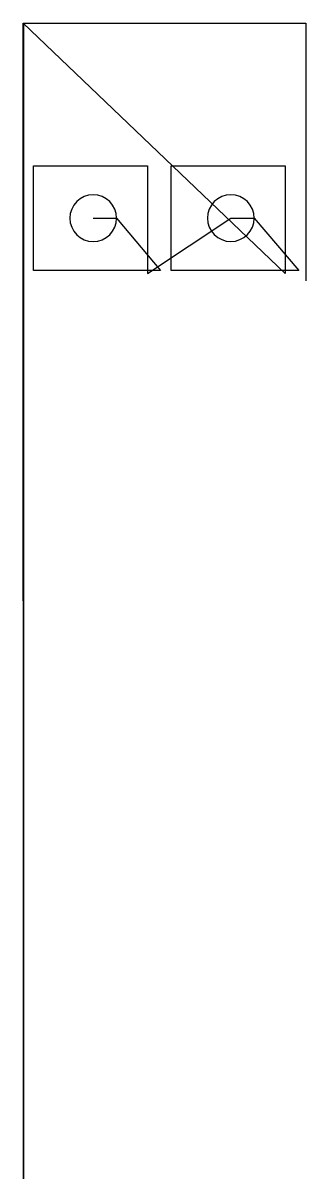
# Model space of a CAD drawing. Header units: metres. Extents: x 0 to 545, y 0 to 2226.
import ezdxf

# ---------------------------------------------------------------- set-up
doc = ezdxf.new("R2010")
doc.units = ezdxf.units.M

msp = doc.modelspace()

# ---------------------------------------------------------------- linework, layer by layer
at = {"layer": 'TOOL_0'}
for p, q in [((504.802, 1743.654), (0, 2226.213)), ((0, 2226.213), (1, 2226.213)), ((1, 0), (0, 2226.213)), ((0, 2226.213), (1, 2226.213)), ((1, 2226.213), (1, 0)), ((1, 2226.213), (544.635, 2226.213)), ((544.635, 2226.213), (544.635, 1730.529)), ((20.233, 1749.759), (20.233, 1951.259)), ((20.233, 1951.259), (239.733, 1951.259)), ((239.733, 1951.259), (239.733, 1749.759)), ((285.302, 1749.857), (285.302, 1951.357)), ((285.302, 1951.357), (504.802, 1951.357)), ((504.802, 1951.357), (504.802, 1749.857)), ((134.983, 1850.509), (179.983, 1850.509)), ((179.983, 1850.509), (264.639, 1749.759)), ((239.733, 1743.763), (400.052, 1850.607)), ((400.052, 1850.607), (445.052, 1850.607)), ((445.052, 1850.607), (531.351, 1749.857)), ((239.733, 1749.759), (20.233, 1749.759)), ((264.639, 1749.759), (239.733, 1749.759)), ((239.733, 1749.759), (239.733, 1743.763)), ((504.802, 1749.857), (285.302, 1749.857)), ((531.351, 1749.857), (504.802, 1749.857)), ((504.802, 1749.857), (504.802, 1743.654)), ((544.635, 1730.529), (544.635, 1729.529))]:
    msp.add_line(p, q, dxfattribs=at)
for centre, start, end in [((134.983, 1850.509), 0, 180), ((400.052, 1850.607), 0, 180), ((134.983, 1850.509), 180, 0), ((400.052, 1850.607), 180, 0)]:
    msp.add_arc(centre, 45, start, end, dxfattribs=at)

doc.saveas('drawing.dxf')
